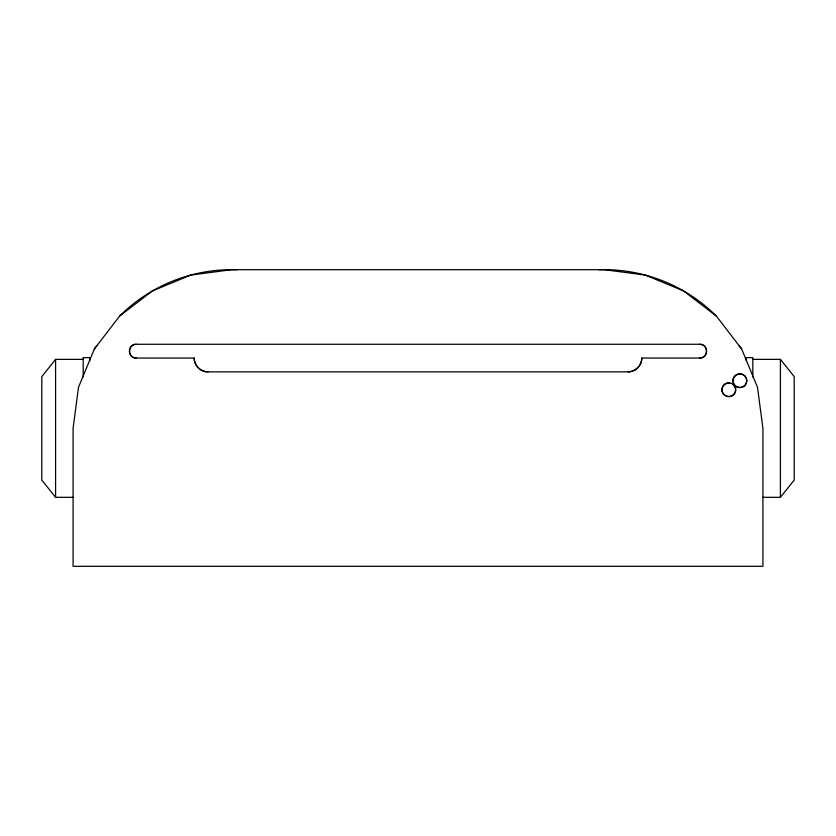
<?xml version="1.0" encoding="UTF-8"?>
<svg xmlns="http://www.w3.org/2000/svg" width="836" height="836" viewBox="0 0 836 836"><rect width="100%" height="100%" fill="white"/><g stroke="black" fill="none" stroke-linecap="round" stroke-linejoin="round"><path stroke-width="1.25" d="M641.808 358.059C641.849 365.447 635.391 371.905 628.014 371.863L207.986 371.863C200.609 371.905 194.151 365.447 194.192 358.059L136.247 358.059C127.385 358.393 127.385 343.93 136.247 344.265L699.753 344.265C708.615 343.93 708.615 358.393 699.753 358.059L641.808 358.059A13.794 13.794 0 0 1 628.014 371.863M94.343 349.02L119.558 316.154L152.413 290.938L190.681 275.096L231.75 269.683L604.25 269.683L645.319 275.096L683.587 290.938L716.442 316.154L741.657 349.02M83.192 359.365L55.594 359.365L41.8 376.618L41.8 480.083L55.594 497.326L73.16 497.326M762.84 497.326L780.406 497.326L794.2 480.083L794.2 376.618L780.406 359.365L752.808 359.365M96.986 345.571L94.604 348.393L78.49 387.287L73.087 428.345L73.087 566.317L762.913 566.317L762.913 428.345L757.51 387.287L741.396 348.393L739.014 345.571M780.406 359.365L780.406 497.326M752.808 377.13L752.808 357.641L745.911 357.641L745.911 360.055M90.089 360.055L90.089 357.641L83.192 357.641L83.192 377.13M55.594 359.365L55.594 497.326M732.973 384.403A6.897 6.834 0 0 1 732.545 395.595A6.897 6.834 0 0 1 722.085 391.373A6.897 6.834 0 0 1 729.661 383.066M136.247 358.059A6.897 6.897 0 0 1 129.35 351.162A6.897 6.897 0 0 1 136.247 344.265M119.558 316.154A158.662 158.662 0 0 1 236.901 269.767M207.986 371.863A13.794 13.794 0 0 1 194.192 358.059M699.753 344.265A6.897 6.897 0 0 1 706.65 351.162A6.897 6.897 0 0 1 699.753 358.059M599.098 269.767A158.662 158.662 0 0 1 716.442 316.154M736.422 386.545A6.897 6.834 0 0 0 746.778 380.631A6.897 6.834 0 0 0 736.422 374.706A6.897 6.834 0 0 0 736.422 386.545M735.001 385.647A6.897 6.834 0 0 0 746.538 382.575A6.897 6.834 0 0 0 738.094 374.204A6.897 6.834 0 0 0 735.001 385.647M724.645 395.125A6.897 6.834 0 0 0 735.649 390.527A6.897 6.834 0 0 0 726.129 383.369A6.897 6.834 0 0 0 724.645 395.125"/></g></svg>
